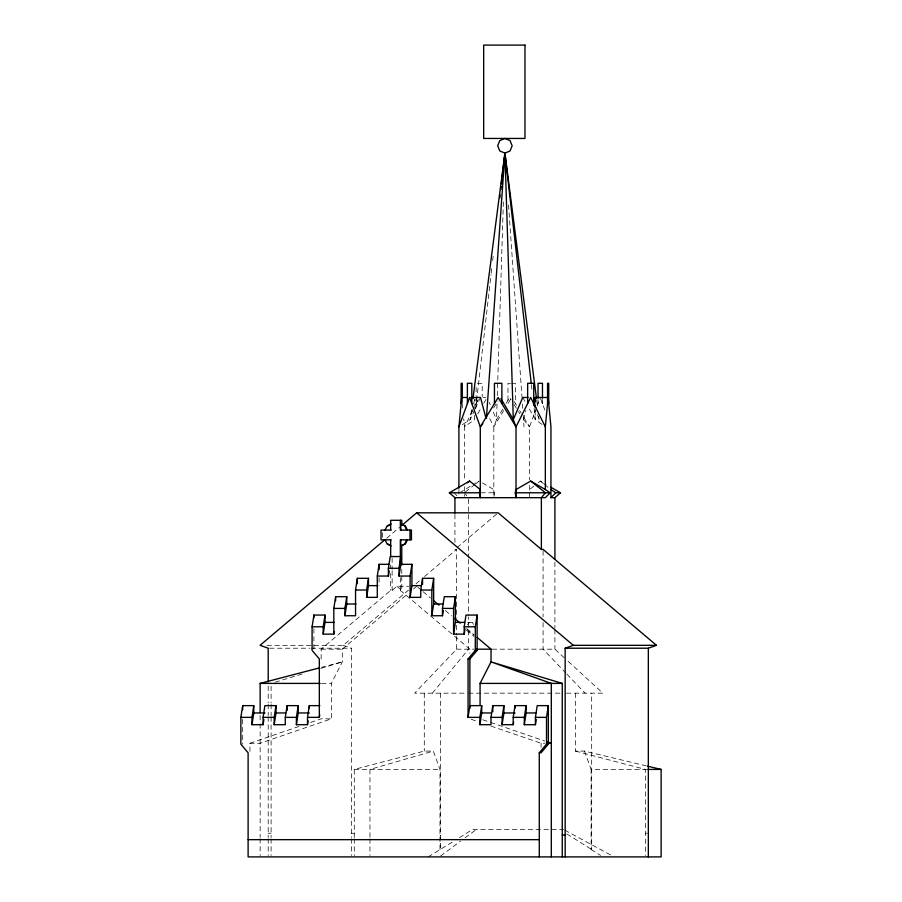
<?xml version="1.0" encoding="UTF-8"?>
<svg xmlns="http://www.w3.org/2000/svg" width="902" height="902" viewBox="0 0 902 902"><rect width="100%" height="100%" fill="white"/><g stroke="black" fill="none" stroke-linecap="round" stroke-linejoin="round"><path stroke-width="0.68" stroke-dasharray="4.51 3.38" d="M474.565 415.439L474.452 419.633L464.507 426.804L464.507 481.183M474.756 408.538L475.016 398.864M497.013 404.13L496.528 419.633L493.822 426.804L493.822 496.325M497.284 395.719L503.417 200.796M475.737 408.392L491.049 274.479M491.207 273.08L492.007 266.101M492.65 260.52L493.123 256.337M471.509 409.79L470.224 419.633L472.501 409.181M494.014 496.45L494.578 492.785L493.822 489.549L481.42 482.367M473.64 403.983L474.768 398.785M523.521 419.633L525.922 410.466M536.622 407.433L529.553 426.804L529.553 479.796M537.085 406.148L539.802 398.695M474.802 409.745L470.235 419.554L462.309 424.639M475.365 408.516L480.495 397.478M476.121 403.577L478.556 398.707L474.903 406.013M472.456 410.906L464.507 426.804L463.718 418.607M249.933 751.434L249.933 743.271L260.137 743.271L331.361 718.826L331.361 683.4L342.32 661.888L342.32 649.181L408.189 593.471M477.789 413.747L481.116 407.941M483.776 403.295L487.103 397.478L483.134 397.478M502.741 409.113L496.528 419.633L492.864 410.974M506.169 403.295L509.596 397.478L511.062 399.812M503.733 410.545L493.822 426.804L488.32 415.799M510.453 399.518L507.973 403.577L507.973 383.305L510.453 383.305M493.665 407.952L498.051 400.973M432.408 693.176L468.476 649.181L468.476 616.923M467.507 624.635L469.209 622.572M456.637 636.53L456.637 649.181L414.638 693.176L467.135 693.176M386.642 538.235L399.518 527.343M321.146 658.956L321.146 649.181L390.679 590.359L392.122 590.359L396.948 586.277L408.786 586.277M457.043 547.604L497.103 513.723M314.122 645.325L343.222 645.325L408.493 590.111M415.98 583.774L420.264 580.155M424.538 576.536L456.637 549.386L456.637 618.265M413.499 588.972L416.679 586.277M465.455 491.951L474.948 484.408M475.997 483.573L479.165 481.059L474.655 483.675M533.837 486.155L529.553 489.549L530.308 492.785M538.111 482.762L540.242 481.059L546.206 484.509M440.492 856.066L460.595 841.138M465.071 837.823L476.233 829.536M459.682 492.785L473.527 484.329M428.146 856.9L453.526 841.363M459.434 837.665L472.411 829.536L563.626 829.536M249.933 743.271L300.05 726.076M310.604 722.446L321.146 718.826L331.361 718.826M275.133 682.183L302.012 674.065M320.819 668.382L342.32 661.888L320.762 667.536M439.984 849.492L439.984 769.417L433.321 751.084L369.967 769.417L369.967 837.462M354.272 837.417L354.272 769.417L424.29 751.084L433.321 751.084M268.198 833.256L271.096 833.177M477.338 383.305L482.209 383.305L482.209 396.812M511.693 383.305L515.403 383.305L515.403 403.577M480.867 492.785L494.578 492.785M454.935 549.386L456.637 549.386M400.341 577.686L400.341 590.359L401.773 590.359L401.773 574.924M467.777 622.572L473.922 622.572M266.981 645.325L312.735 645.325M269.585 648.211L309.792 648.211M311.179 648.211L351.374 648.211L351.374 837.417M321.146 649.181L342.32 649.181M456.637 649.181L474.046 649.181M492.176 649.181L554.91 649.181L566.129 659.475M321.586 683.4L331.361 683.4M468.533 693.176L560.897 693.176M566.49 693.176L602.852 693.176L567.144 660.411M490.97 726.076L541.087 743.271L544.921 743.271M575.42 693.176L575.42 751.084L584.462 751.084L646.069 765.821M354.272 769.417L439.984 769.417M584.462 751.084L591.114 769.417L647.129 769.417M351.374 833.234L354.272 833.234M591.114 833.234L591.678 833.234M645.437 833.234L647.365 833.234M591.114 769.417L591.114 849.492L591.678 849.492L591.678 693.176M439.984 835.579L440.548 835.635M575.42 751.084L645.437 769.417L645.437 855.513M482.717 719.74L489.312 721.995M490.632 722.446L544.707 741.004M471.194 719.289L477.789 721.544M343.222 645.325L351.374 648.211M564.866 830.201L611.703 855.57M566.896 833.967L591.678 849.492M591.114 849.492L600.574 855.423M542.023 424.402L535.393 419.588L528.065 406.779M540.242 481.059L543.455 483.607M544.526 484.453L548.799 487.858M417.75 587.179L421.989 590.776M423.061 591.667L430.491 597.958M445.362 610.541L451.733 615.931M466.605 628.514L474.046 634.805M466.977 629.438L474.046 635.414M466.548 630.295L473.629 636.271M396.948 586.277L401.773 590.359M400.341 590.359L469.874 649.181L469.874 653.375M454.078 492.785L456.976 495.717M565.982 673.174L543.072 649.181L543.072 622.481M566.941 674.177L585.082 693.176M523.487 419.588L529.553 426.804L521.773 414.029M464.406 492.785L466.841 495.717M513.982 404.468L517.647 410.275M518.379 411.447L519.834 413.77M514.163 401.548L516.823 405.9M519.653 410.545L521.063 412.868M522.743 397.478L525.404 402.134M472.479 622.572L473.561 624.477M537.333 414.649L539.035 418.325M489.2 402.382L490.248 404.84M544.819 410.015L540.693 398.695L542.463 403.577M538.494 416.521L539.058 419.238M536.701 400.184L537.423 405.765M531.391 384.68L532.191 391.66M534.108 408.392L535.393 419.633L535.033 409.914M462.286 403.577L462.94 410.41M508.548 205.002L521.954 397.117M522.438 404.13L522.732 408.335M523.216 415.348L524.017 426.804M554.91 562.205L554.91 628.142M554.91 629.54L554.91 649.181M543.072 550.795L543.072 616.855M542.463 399.507L542.463 403.566M541.087 743.271L541.087 747.352M538.032 399.507L538.032 403.566M529.553 485.366L529.553 497.678M476.121 387.353L476.121 395.459M476.121 396.812L476.121 403.566M468.476 499.077L468.476 513.103M468.476 514.512L468.476 558M468.476 559.398L468.476 615.514M464.507 486.764L464.507 496.325M458.915 489.549L458.915 496.325M456.637 625.289L456.637 635.132M454.935 514.444L454.935 542.395M440.548 693.176L440.548 849.492M424.29 693.176L424.29 751.084M401.773 569.32L401.773 573.525M392.122 558.09L392.122 569.32M392.122 570.718L392.122 590.359M390.679 565.013L390.679 567.832M390.679 573.458L390.679 590.359M382.459 532.868L382.459 538.449M379.088 577.641L379.088 585.635M369.967 838.849L369.967 855.513M354.272 838.804L354.272 855.513M351.374 838.804L351.374 855.513M313.907 628.66L313.907 649.045M271.096 686.197L271.096 702.996M271.096 704.394L271.096 715.59M271.096 716.989L271.096 837.36M271.096 838.759L271.096 855.502M268.198 686.061L268.198 702.883M268.198 704.282L268.198 715.5M268.198 716.898L268.198 837.428M268.198 838.826L268.198 855.513M260.137 715.421L260.137 722.378M260.137 723.776L260.137 837.259M260.137 838.668L260.137 855.502M242.683 719.39L242.683 744.15"/><path stroke-width="1.35" d="M504.748 158.718L504.928 153.114L510.047 150.961L512.167 145.786L510.047 140.599L504.928 138.446L499.798 140.599L497.678 145.786L499.798 150.961L504.928 153.114L536.521 398.785M486.426 418.156L504.928 153.114L531.233 383.282M458.915 488.162L458.915 426.804L461.711 397.478L467.044 397.478M458.915 426.804L469.604 397.478L480.292 426.804L480.292 497.678L479.537 492.785L480.292 489.549L469.604 481.059L449.354 492.785L454.935 497.678L545.338 497.678L550.175 492.785L545.338 489.549L545.338 426.804L548.134 397.478L534.582 397.478L534.931 407.152M499.821 197.752L500.136 194.956M500.779 189.386L501.095 186.59M501.411 183.805L501.895 179.622M502.211 176.826L502.854 171.245M503.169 168.46L504.928 153.114L505.312 158.718M472.964 398.628L504.928 153.114L513.317 419.633L515.561 425.609M647.433 766.148L661.132 769.417L661.132 856.9L248.118 856.9L248.118 752.798L240.868 744.15L240.868 717.361L242.683 705.635L253.789 705.635L253.789 712.963L251.974 724.701L263.08 724.701L263.891 719.48M251.974 724.701L251.974 717.361L253.789 705.635M263.08 724.701L263.08 717.361L264.895 705.635L276.001 705.635L276.001 712.963L274.185 724.701L285.291 724.701L285.291 717.361L287.107 705.635L298.212 705.635L298.212 712.963L296.397 724.701L307.503 724.701L308.112 720.788M274.185 724.701L274.185 717.361L276.001 705.635M296.397 724.701L296.397 717.361L298.212 705.635M307.503 724.701L307.503 717.361L319.331 717.361L319.331 658.956L312.092 650.41L312.092 626.789L313.907 615.063L325.013 615.063L325.013 622.391L323.198 634.129L333.819 634.129L334.225 631.524M307.503 717.361L309.318 705.635L319.838 705.635M323.198 634.129L323.198 626.789L325.013 615.063M333.819 634.129L333.819 608.41L335.634 596.684L346.74 596.684L346.74 604.013L344.925 615.739L355.546 615.739L355.546 590.032L357.361 578.306L368.467 578.306L368.467 585.635L366.652 597.361L377.284 597.361L377.284 576.051L379.088 564.314L388.807 564.314M319.331 717.361L319.736 714.756M344.925 615.739L344.925 608.41L346.74 596.684M366.652 597.361L366.652 590.032L368.467 578.306M377.284 576.051L388.39 576.051L388.39 568.283L390.194 556.557L400.826 556.557L400.826 564.314L399.011 576.051L410.117 576.051L411.932 564.314L400.826 564.314M388.39 576.051L389.19 570.831M399.011 576.051L399.011 568.283L400.826 556.557M443.277 610.53L442.465 615.739L431.844 615.739L433.659 604.013L433.659 578.306L422.553 578.306L420.738 590.032L420.738 597.361L410.117 597.361L411.932 585.635L411.932 564.314M431.844 615.739L431.844 590.032L433.659 578.306M442.465 615.739L442.465 608.41L444.28 596.684L455.386 596.684L455.386 622.391L453.571 634.129L464.192 634.129L465.004 628.908M453.571 634.129L453.571 608.41L455.386 596.684M464.192 634.129L464.192 626.789L466.007 615.063L477.113 615.063L477.113 650.41L469.874 658.956L469.874 708.273M468.059 717.361L469.874 705.635L481.702 705.635L479.887 717.361L468.059 717.361L468.059 658.956L475.298 650.41L475.298 626.789L477.113 615.063M513.61 722.085L513.204 724.701L502.098 724.701L503.914 712.963L503.914 705.635L492.808 705.635L490.992 717.361L490.992 724.701L479.887 724.701L481.702 712.963L481.702 705.635M502.098 724.701L502.098 717.361L503.914 705.635M513.204 724.701L513.204 717.361L515.019 705.635L526.125 705.635L526.125 712.963L524.31 724.701L535.416 724.701L536.216 719.48M524.31 724.701L524.31 717.361L526.125 705.635M535.416 724.701L535.416 717.361L537.231 705.635L548.337 705.635L548.337 744.15L541.087 752.798L539.272 752.798L539.272 856.9M539.272 752.798L546.522 744.15L546.522 717.361L548.337 705.635M545.338 426.804L530.68 397.478L516.023 426.804L516.023 497.678L515.267 492.785L516.023 489.549L530.68 481.059L545.338 489.549M385.064 530.072L387.059 525.979L391.096 523.961M406.791 539.847L404.795 543.94L400.759 545.958L400.759 539.847M407.4 539.847L405.404 543.94L400.759 545.958M480.078 705.206L480.078 683.4L491.038 661.888L491.038 649.181L477.237 637.5M482.886 423.714L480.292 426.804L498.152 397.478L516.023 426.804M550.942 497.678L555.767 492.785L560.492 492.785L554.91 497.678L550.942 497.678L550.942 426.804L548.134 397.478M384.5 540.05L260.058 645.325L268.198 648.211L268.198 681.856M401.661 525.528L416.679 512.821L498.152 512.821L541.369 549.386L543.072 549.386L656.487 645.325L648.335 648.211L565.159 648.211L565.159 856.9M467.462 482.762L469.604 481.059M387.657 525.979L389.687 524.975M565.159 648.211L573.311 645.325L656.487 645.325M260.137 712.636L260.137 683.4L319.421 667.886M470.957 397.478L480.495 397.478L485.986 418.257M528.031 397.478L522.743 397.478L513.317 419.554L500.937 398.65M449.354 492.785L479.537 492.785M515.267 492.785L550.175 492.785M400.759 530.072L400.759 523.961L401.356 523.961L405.404 525.979L407.4 530.072M391.096 530.072L381.027 530.072L381.027 539.847L391.096 539.847M388.39 568.283L399.011 568.283M368.467 585.635L377.769 585.635M411.932 585.635L421.223 585.635M355.546 590.032L366.652 590.032M420.738 590.032L431.844 590.032M346.74 604.013L356.042 604.013M433.659 604.013L442.95 604.013M333.819 608.41L344.925 608.41M442.465 608.41L453.571 608.41M325.013 622.391L334.304 622.391M455.386 622.391L464.677 622.391M312.092 626.789L323.198 626.789M464.192 626.789L475.298 626.789M476.481 649.181L491.038 649.181M475.298 650.41L477.113 650.41M468.059 658.956L469.874 658.956M260.137 683.4L320.187 683.4M480.078 683.4L562.262 683.4L562.262 856.9M253.789 712.963L264.895 712.963M276.001 712.963L285.72 712.963M298.212 712.963L309.318 712.963M481.702 712.963L491.421 712.963M503.914 712.963L515.019 712.963M526.125 712.963L535.844 712.963M240.868 717.361L251.974 717.361M263.08 717.361L274.185 717.361M285.291 717.361L296.397 717.361M490.992 717.361L502.098 717.361M513.204 717.361L524.31 717.361M535.416 717.361L546.522 717.361M547.469 743.271L551.302 743.271L547.345 741.906M546.522 744.15L548.337 744.15M648.053 769.417L661.132 769.417M562.262 835.026L565.159 835.026M248.118 839.661L539.272 839.661M562.262 683.4L491.038 661.888L551.302 683.4L551.302 856.9M400.759 523.961L404.795 525.979L406.791 530.072M387.657 543.94L389.687 544.955M391.096 545.958L387.059 543.94L385.064 539.847M550.964 487.272L560.492 492.785M550.942 489.549L555.767 492.785M530.68 481.059L545.439 492.785L541.369 497.678L541.369 549.386M416.679 512.821L573.311 645.325M433.682 600.653L438.992 605.152M454.924 618.625L460.234 623.124M534.582 397.478L535.416 401.559M533.465 402.811L533.792 405.607M461.711 397.478L462.174 402.36M505.605 162.924L505.808 165.731M648.335 648.211L648.335 856.9M554.91 497.678L554.91 559.398M548.72 403.577L548.72 383.305L547.559 383.305L547.559 403.577M542.463 398.154L542.463 383.305L538.032 383.305L538.032 398.154M533.725 403.566L533.725 383.305L527.647 383.305L527.647 403.566M515.019 705.635L515.019 708.081M501.873 403.577L501.873 383.305L494.443 383.305L494.443 403.577M492.808 705.635L492.808 711.746M479.887 717.361L479.887 724.701M471.814 403.566L471.814 383.305L467.383 383.305L467.383 403.566M462.286 398.177L462.286 383.305L461.125 383.305L461.125 403.577M454.935 497.678L454.935 513.046M422.553 578.306L422.553 584.406M409.993 530.072L409.993 539.847M410.117 576.051L410.117 597.361M401.773 524.49L401.773 520.296L390.679 520.296L390.679 530.072M401.773 545.462L401.773 565.103M400.341 520.296L400.341 530.072L411.436 530.072L411.436 539.847L400.341 539.847L400.341 565.013M390.679 539.847L390.679 556.557M379.088 564.314L379.088 569.647M357.361 578.306L357.361 583.718M335.634 596.684L335.634 600.743M313.907 615.063L313.907 617.78M309.318 705.635L309.318 708.081M287.107 705.635L287.107 710.517M242.683 705.635L242.683 709.761M524.964 45.1L483.675 45.1L483.675 138.446L524.964 138.446L524.964 45.1"/></g></svg>
